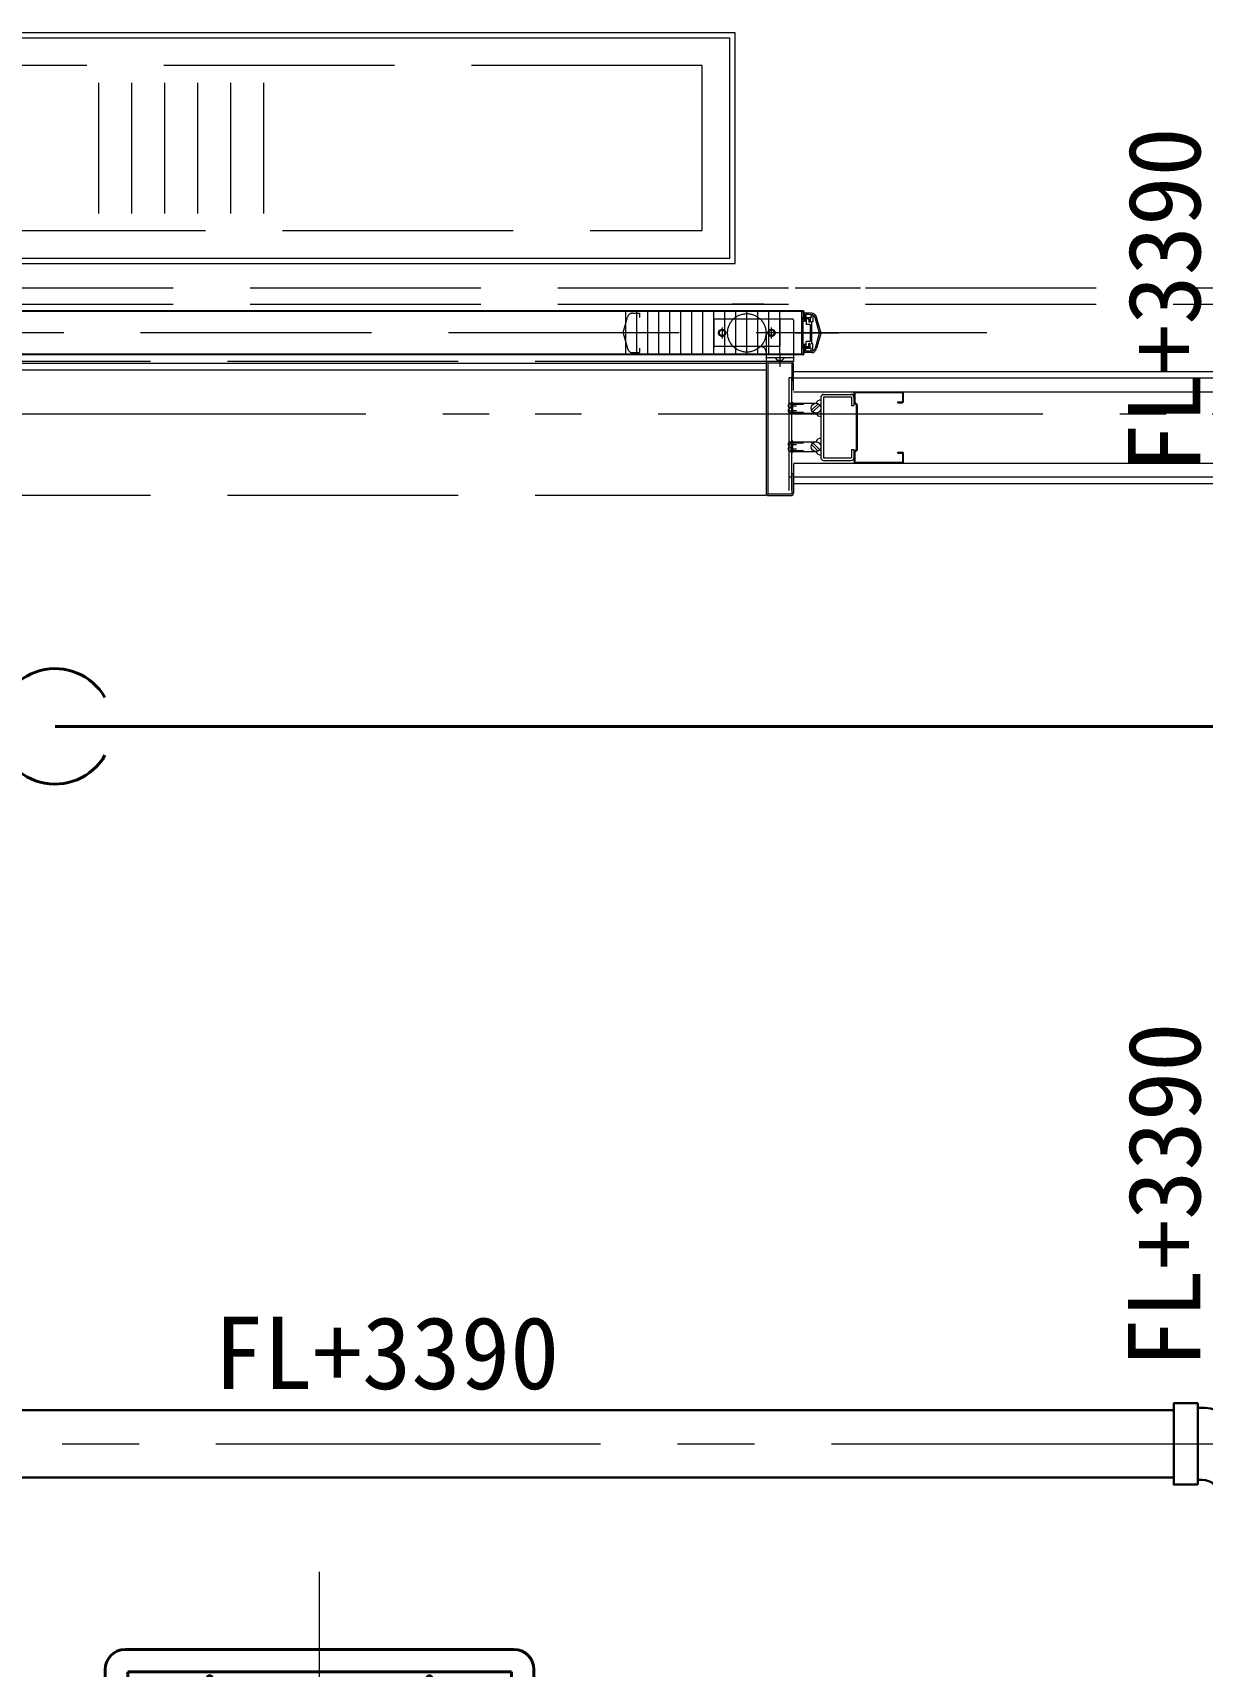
# Model space of a CAD drawing. Units: millimetres at full size. Extents: x -22551 to 92397, y -19340 to 14894.
# Drawn here: x -11351 to -10286, y 575 to 2061 of the extents above; entities that cross this region are included whole.
import ezdxf
from ezdxf.enums import TextEntityAlignment as Align

# ---------------------------------------------------------------- set-up
doc = ezdxf.new("R2010")
doc.units = ezdxf.units.MM
doc.header["$LTSCALE"] = 70
for name, pattern in [('CHAIN1', [8, 5, -1, 1, -1]), ('CHAIN2', [12, 9, -1, 1, -1]), ('DASHED3', [4, 3, -1]), ('DOUBLE_CHAIN1', [8.8, 5, -1, 0.6, -0.6, 0.6, -1])]:
    doc.linetypes.add(name, pattern=pattern)
for name, color, linetype, lineweight in [('1-5_配管－ドレン５：耐火二層管', 2, 'Continuous', 30), ('1-6_配管－冷媒：冷媒配管用銅管', 5, 'Continuous', 40), ('2-0_通芯', 7, 'Continuous', 15), ('9-0_無題1', 5, 'Continuous', 40)]:
    doc.layers.add(name, color=color, linetype=linetype, lineweight=lineweight)
doc.styles.add('ＭＳ ゴシック', font='')
doc.styles.get('ＭＳ ゴシック').set_extended_font_data('MS Gothic')

# ---------------------------------------------------------------- blocks, each defined once
blk = doc.blocks.new('グループ部品-41')
at = {"layer": '9-0_無題1', "color": 7, "linetype": 'CHAIN2', "lineweight": 15}
for p, q in [((-11089.64, 88.84), (-11089.64, 661.13)), ((-11325.06, 395.55), (-10817.69, 395.55)), ((-11175.64, 75.55), (-11175.64, 269.45))]:
    blk.add_line(p, q, dxfattribs=at)
at = {"layer": '9-0_無題1'}
for p, q in [((-11266.36, 590.55), (-10912.92, 590.55)), ((-11266.36, 590.55), (-11089.64, 590.55)), ((-11089.64, 590.55), (-10912.92, 590.55)), ((-11284.64, 218.83), (-11284.64, 572.27)), ((-11284.64, 218.83), (-11284.64, 572.27)), ((-11264.14, 570.05), (-10915.14, 570.05)), ((-11264.14, 525.55), (-11264.14, 570.05)), ((-10915.14, 525.55), (-10915.14, 570.05)), ((-10894.64, 395.55), (-10894.64, 572.27)), ((-11192.14, 559.05), (-11192.14, 564.05)), ((-11187.14, 559.05), (-11187.14, 564.05)), ((-10992.14, 559.05), (-10992.14, 564.05)), ((-10987.14, 559.05), (-10987.14, 564.05)), ((-10936.14, 549.05), (-11243.14, 549.05)), ((-11243.14, 549.05), (-11243.14, 242.05)), ((-10936.14, 549.05), (-10936.14, 242.05)), ((-11275.39, 525.55), (-11275.39, 465.55)), ((-11244.89, 525.55), (-11275.39, 525.55)), ((-11244.89, 525.55), (-11244.89, 465.55)), ((-11244.89, 525.55), (-11243.14, 525.55)), ((-10934.39, 525.55), (-10936.14, 525.55)), ((-10934.39, 525.55), (-10903.89, 525.55)), ((-10903.89, 525.55), (-10903.89, 465.55)), ((-11267.64, 499.05), (-11267.64, 492.05)), ((-11252.64, 499.05), (-11252.64, 492.05)), ((-10926.64, 499.05), (-10926.64, 492.05)), ((-10911.64, 499.05), (-10911.64, 492.05)), ((-11244.89, 465.55), (-11275.39, 465.55)), ((-11264.14, 325.55), (-11264.14, 465.55)), ((-11244.89, 465.55), (-11243.14, 465.55)), ((-10934.39, 465.55), (-10936.14, 465.55)), ((-10915.14, 325.55), (-10915.14, 465.55)), ((-11275.39, 265.55), (-11275.39, 325.55)), ((-11244.89, 325.55), (-11275.39, 325.55)), ((-11244.89, 265.55), (-11244.89, 325.55)), ((-11244.89, 325.55), (-11243.14, 325.55)), ((-10934.39, 325.55), (-10936.14, 325.55)), ((-10934.39, 265.55), (-10934.39, 325.55)), ((-10934.39, 325.55), (-10903.89, 325.55)), ((-10903.89, 265.55), (-10903.89, 325.55)), ((-11267.64, 292.05), (-11267.64, 299.05)), ((-11252.64, 292.05), (-11252.64, 299.05)), ((-10926.64, 292.05), (-10926.64, 299.05)), ((-10911.64, 292.05), (-10911.64, 299.05)), ((-11244.89, 265.55), (-11275.39, 265.55)), ((-11264.14, 242.05), (-11264.14, 265.55)), ((-11244.89, 265.55), (-11243.14, 265.55)), ((-10934.39, 265.55), (-10936.14, 265.55)), ((-10934.39, 265.55), (-10903.89, 265.55)), ((-10915.14, 221.05), (-10915.14, 265.55)), ((-11268.64, 242.05), (-10936.14, 242.05)), ((-11268.64, 242.05), (-11268.64, 239.05)), ((-11268.64, 239.05), (-11073.64, 239.05)), ((-11264.14, 221.05), (-11264.14, 239.05)), ((-11255.64, 157.05), (-11255.64, 239.05)), ((-11095.64, 157.05), (-11095.64, 239.05)), ((-11073.64, 239.05), (-11073.64, 242.05)), ((-10992.14, 232.05), (-10992.14, 227.05)), ((-10987.14, 232.05), (-10987.14, 227.05)), ((-11264.14, 221.05), (-11255.64, 221.05)), ((-11095.64, 221.05), (-10915.14, 221.05)), ((-11266.36, 200.55), (-11255.14, 200.55)), ((-11255.64, 200.55), (-11266.36, 200.55)), ((-10912.92, 200.55), (-11095.64, 200.55)), ((-10912.92, 200.55), (-11095.64, 200.55)), ((-11255.64, 157.05), (-11095.64, 157.05)), ((-11251.64, 127.05), (-11251.64, 157.05)), ((-11099.64, 127.05), (-11099.64, 157.05)), ((-11251.64, 127.05), (-11099.64, 127.05)), ((-11247.64, 100.05), (-11247.64, 127.05)), ((-11103.64, 100.05), (-11103.64, 127.05)), ((-11247.64, 100.05), (-11103.64, 100.05))]:
    blk.add_line(p, q, dxfattribs=at)
at = {"layer": '9-0_無題1', "linetype": 'DASHED3'}
blk.add_line((-11095.64, 200.55), (-11255.64, 200.55), dxfattribs=at)
at = {"layer": '9-0_無題1'}
for points in [[(-10894.64, 572.27), (-10894.64, 218.83), (-10894.64, 395.55)], [(-10934.39, 525.55), (-10934.39, 465.55), (-10903.89, 465.55)]]:
    blk.add_lwpolyline(points, dxfattribs=at)
for centre, radius in [((-11189.64, 561.55), 2.5), ((-11189.64, 561.55), 2.5), ((-10989.64, 561.55), 2.5), ((-10989.64, 561.55), 2.5), ((-11260.14, 495.55), 7.5), ((-10919.14, 495.55), 7.5), ((-10923.64, 495.55), 2.5), ((-11260.14, 295.55), 7.5), ((-10919.14, 295.55), 7.5), ((-10923.64, 295.55), 2.5), ((-10923.64, 295.55), 2.5), ((-10959.64, 277.55), 9.5), ((-11189.64, 229.55), 2.5), ((-11189.64, 229.55), 2.5), ((-10989.64, 229.55), 2.5), ((-10989.64, 229.55), 2.5)]:
    blk.add_circle(centre, radius, dxfattribs=at)
for centre, radius, start, end in [((-11266.36, 572.27), 18.28, 90, 180), ((-11266.36, 572.27), 18.28, 90, 180), ((-10912.92, 572.27), 18.28, 0, 90), ((-10912.92, 572.27), 18.28, 0, 90), ((-11189.64, 564.05), 2.5, 0, 180), ((-10989.64, 564.05), 2.5, 0, 180), ((-11189.64, 559.05), 2.5, 180, 0), ((-10989.64, 559.05), 2.5, 180, 0), ((-11260.14, 499.05), 7.5, 0, 180), ((-10919.14, 499.05), 7.5, 0, 180), ((-11260.14, 492.05), 7.5, 180, 0), ((-10919.14, 492.05), 7.5, 180, 0), ((-11260.14, 299.05), 7.5, 0, 180), ((-10919.14, 299.05), 7.5, 0, 180), ((-11260.14, 292.05), 7.5, 180, 0), ((-10919.14, 292.05), 7.5, 180, 0), ((-10989.64, 232.05), 2.5, 0, 180), ((-10989.64, 227.05), 2.5, 180, 0), ((-11266.36, 218.83), 18.28, 180, 270), ((-11266.36, 218.83), 18.28, 180, 270), ((-10912.92, 218.83), 18.28, 270, 0), ((-10912.92, 218.83), 18.28, 270, 0)]:
    blk.add_arc(centre, radius, start, end, dxfattribs=at)
blk = doc.blocks.new('グループ部品-125')
at = {"layer": '2-0_通芯'}
for p, q in [((-10711.39, 2060.8), (-11713.39, 2060.8)), ((-10716.39, 2055.8), (-11708.39, 2055.8)), ((-10716.39, 1855.8), (-10716.39, 2055.8)), ((-10711.39, 1850.8), (-10711.39, 2060.8)), ((-11290.46, 1896.36), (-11290.46, 2015.24)), ((-11260.46, 1896.36), (-11260.46, 2015.24)), ((-11230.46, 1896.36), (-11230.46, 2015.24)), ((-11200.46, 1896.36), (-11200.46, 2015.24)), ((-11170.46, 1896.36), (-11170.46, 2015.24)), ((-11140.46, 1896.36), (-11140.46, 2015.24)), ((-11713.39, 1850.8), (-10711.39, 1850.8)), ((-11708.39, 1855.8), (-10716.39, 1855.8)), ((-10656.79, 1828.8), (-10597.39, 1828.8)), ((-10684.99, 1813.8), (-10714.39, 1813.8)), ((-10649.39, 1807.2), (-11707.39, 1807.2)), ((-10649.69, 1807.8), (-11707.09, 1807.8)), ((-10810.89, 1768.4), (-10810.89, 1807.2)), ((-10800.89, 1768.4), (-10800.89, 1807.2)), ((-10790.89, 1768.4), (-10790.89, 1807.2)), ((-10780.89, 1768.4), (-10780.89, 1807.2)), ((-10770.89, 1768.4), (-10770.89, 1807.2)), ((-10760.89, 1768.4), (-10760.89, 1807.2)), ((-10750.89, 1768.4), (-10750.89, 1807.2)), ((-10740.89, 1768.4), (-10740.89, 1807.2)), ((-10730.89, 1768.4), (-10730.89, 1807.2)), ((-10720.89, 1768.4), (-10720.89, 1807.2)), ((-10710.89, 1768.4), (-10710.89, 1807.2)), ((-10700.89, 1768.4), (-10700.89, 1807.2)), ((-10690.89, 1768.4), (-10690.89, 1807.2)), ((-10680.89, 1768.4), (-10680.89, 1807.2)), ((-10670.89, 1768.4), (-10670.89, 1807.2)), ((-10650.89, 1768.4), (-10650.89, 1807.2)), ((-10649.89, 1807.05), (-10650.39, 1807.05)), ((-10649.89, 1802.05), (-10649.89, 1799.3)), ((-10649.39, 1802.05), (-10649.89, 1802.05)), ((-10648.39, 1799.3), (-10649.89, 1799.3)), ((-10647.99, 1798.3), (-10649.89, 1798.3)), ((-10649.89, 1798.3), (-10649.89, 1777.3)), ((-10648.79, 1800.3), (-10648.79, 1806.9)), ((-10648.39, 1805.8), (-10648.39, 1801.8)), ((-10642.17, 1805.8), (-10648.39, 1805.8)), ((-10647.19, 1801.8), (-10648.39, 1801.8)), ((-10648.03, 1800.96), (-10648.39, 1799.3)), ((-10647.04, 1800.8), (-10647.5, 1798.69)), ((-10647.19, 1804.6), (-10647.19, 1801.8)), ((-10644.39, 1804.6), (-10647.19, 1804.6)), ((-10647.04, 1801.8), (-10643.89, 1801.8)), ((-10646.89, 1800.05), (-10646.89, 1795.55)), ((-10645.09, 1800.55), (-10646.39, 1800.55)), ((-10644.59, 1800.05), (-10644.59, 1797.55)), ((-10643.39, 1801.8), (-10643.39, 1797.55)), ((-10642.39, 1801.8), (-10643.39, 1801.8)), ((-10642.39, 1804.3), (-10642.39, 1801.8)), ((-10640.89, 1797.8), (-10641.89, 1797.8)), ((-10641.89, 1797.8), (-10641.89, 1777.8)), ((-10640.89, 1804.3), (-10640.89, 1797.8)), ((-10635.02, 1788.34), (-10638.81, 1801.75)), ((-10633.46, 1788.34), (-10637.36, 1802.16)), ((-10683.39, 1786.2), (-10683.39, 1725.63)), ((-10656.79, 1787.8), (-10617.39, 1787.8)), ((-10643.39, 1795.55), (-10646.89, 1795.55)), ((-10643.39, 1797.55), (-10644.59, 1797.55)), ((-10643.39, 1795.55), (-10643.39, 1780.05)), ((-10635.02, 1787.26), (-10638.81, 1773.85)), ((-10633.46, 1787.26), (-10637.36, 1773.44)), ((-10649.39, 1768.4), (-11707.39, 1768.4)), ((-10683.39, 1770.3), (-10683.39, 1767.8)), ((-10649.89, 1768.55), (-10650.39, 1768.55)), ((-10647.99, 1777.3), (-10649.89, 1777.3)), ((-10648.39, 1776.3), (-10649.89, 1776.3)), ((-10648.79, 1775.3), (-10649.39, 1775.3)), ((-10649.39, 1768.4), (-10649.39, 1775.3)), ((-10648.79, 1768.7), (-10648.79, 1775.3)), ((-10648.03, 1774.64), (-10648.39, 1776.3)), ((-10648.39, 1769.8), (-10648.39, 1773.8)), ((-10647.19, 1773.8), (-10648.39, 1773.8)), ((-10642.17, 1769.8), (-10648.39, 1769.8)), ((-10647.04, 1774.8), (-10647.5, 1776.91)), ((-10647.19, 1771), (-10647.19, 1773.8)), ((-10644.39, 1771), (-10647.19, 1771)), ((-10647.04, 1773.8), (-10643.89, 1773.8)), ((-10643.39, 1780.05), (-10646.89, 1780.05)), ((-10646.89, 1775.55), (-10646.89, 1780.05)), ((-10645.09, 1775.05), (-10646.39, 1775.05)), ((-10643.39, 1778.05), (-10644.59, 1778.05)), ((-10644.59, 1775.55), (-10644.59, 1778.05)), ((-10643.39, 1773.8), (-10643.39, 1778.05)), ((-10642.39, 1773.8), (-10643.39, 1773.8)), ((-10642.39, 1771.3), (-10642.39, 1773.8)), ((-10640.89, 1777.8), (-10641.89, 1777.8)), ((-10640.89, 1771.3), (-10640.89, 1777.8)), ((-10683.39, 1759.8), (-11713.39, 1759.8)), ((-10683.39, 1753.8), (-11713.39, 1753.8)), ((-10649.69, 1767.8), (-11707.09, 1767.8)), ((-10684.99, 1767.8), (-10714.39, 1767.8)), ((-10658.39, 1765), (-10683.39, 1765)), ((-10658.39, 1761.8), (-10683.39, 1761.8)), ((-10683.39, 1759.4), (-10683.39, 1642.2)), ((-10659.99, 1760.2), (-10681.79, 1760.2)), ((-10681.79, 1760.2), (-10681.79, 1641.4)), ((-10660.79, 1761.8), (-10680.99, 1761.8)), ((-10659.99, 1760.2), (-10659.99, 1743.8)), ((-10658.39, 1767.8), (-10658.39, 1761.8)), ((-10658.39, 1735.3), (-10658.39, 1759.4)), ((-10659.99, 1746.8), (-10662.29, 1746.8)), ((-10658.39, 1743.8), (-10659.99, 1743.8)), ((-10658.39, 1752.8), (-9733.39, 1752.8)), ((-10658.39, 1746.8), (-9733.39, 1746.8)), ((-10661.89, 1723.8), (-10637.89, 1723.8)), ((-10658.39, 1734.3), (-5350.89, 1734.3)), ((-10633.39, 1729.4), (-10633.39, 1674.2)), ((-10631.09, 1729.5), (-10605.69, 1729.5)), ((-10631.09, 1729.5), (-10631.09, 1674.1)), ((-10630.99, 1731.8), (-10605.79, 1731.8)), ((-10605.69, 1729.5), (-10605.69, 1721.8)), ((-10603.39, 1733.1), (-10603.39, 1721.8)), ((-10601.39, 1722.3), (-10603.04, 1723.95)), ((-10602.59, 1733.5), (-10559.19, 1733.5)), ((-10602.59, 1733.5), (-10602.59, 1724.63)), ((-10600.59, 1722.63), (-10602.59, 1724.63)), ((-10602.19, 1734.3), (-10559.59, 1734.3)), ((-10563.39, 1725.1), (-10559.19, 1725.1)), ((-10563.39, 1724.3), (-10563.39, 1725.1)), ((-10563.39, 1724.3), (-10559.59, 1724.3)), ((-10559.19, 1733.5), (-10559.19, 1725.1)), ((-10558.39, 1725.5), (-10558.39, 1733.1)), ((-10663.38, 1717.3), (-10655.63, 1717.3)), ((-10663.04, 1715.8), (-10649.19, 1715.8)), ((-10661.89, 1714.8), (-10637.89, 1714.8)), ((-10660.73, 1722.8), (-10649.19, 1722.8)), ((-10660.4, 1721.3), (-10655.63, 1721.3)), ((-10636.02, 1723.39), (-10641.98, 1717.43)), ((-10634.42, 1722.17), (-10640.76, 1715.83)), ((-10605.69, 1721.8), (-10603.39, 1721.8)), ((-10601.39, 1722.3), (-10601.39, 1681.3)), ((-10600.59, 1722.63), (-10600.59, 1680.97)), ((-10663.38, 1686.3), (-10655.63, 1686.3)), ((-10663.04, 1687.8), (-10649.19, 1687.8)), ((-10661.89, 1688.8), (-10637.89, 1688.8)), ((-10661.89, 1679.8), (-10637.89, 1679.8)), ((-10660.73, 1680.8), (-10649.19, 1680.8)), ((-10660.4, 1682.3), (-10655.63, 1682.3)), ((-10636.02, 1680.2), (-10641.98, 1686.16)), ((-10634.42, 1681.43), (-10640.76, 1687.77)), ((-10605.69, 1681.8), (-10603.39, 1681.8)), ((-10605.69, 1681.8), (-10605.69, 1674.1)), ((-10603.39, 1681.8), (-10603.39, 1670.5)), ((-10603.04, 1679.65), (-10601.39, 1681.3)), ((-10602.59, 1678.97), (-10600.59, 1680.97)), ((-10602.59, 1678.97), (-10602.59, 1670.1)), ((-10563.39, 1679.3), (-10559.59, 1679.3)), ((-10563.39, 1678.5), (-10563.39, 1679.3)), ((-10658.39, 1669.3), (-5350.89, 1669.3)), ((-10658.39, 1668.3), (-10658.39, 1642.2)), ((-10631.09, 1674.1), (-10605.69, 1674.1)), ((-10630.99, 1671.8), (-10605.79, 1671.8)), ((-10602.59, 1670.1), (-10559.19, 1670.1)), ((-10602.19, 1669.3), (-10559.59, 1669.3)), ((-10563.39, 1678.5), (-10559.19, 1678.5)), ((-10559.19, 1678.5), (-10559.19, 1670.1)), ((-10558.39, 1670.5), (-10558.39, 1678.1)), ((-10662.29, 1656.8), (-10659.99, 1656.8)), ((-10659.99, 1659.8), (-10658.39, 1659.8)), ((-10659.99, 1659.8), (-10659.99, 1641.4)), ((-10658.39, 1656.8), (-5171.89, 1656.8)), ((-10658.39, 1650.8), (-5171.89, 1650.8)), ((-10681.79, 1641.4), (-10659.99, 1641.4)), ((-10680.99, 1639.8), (-10660.79, 1639.8))]:
    blk.add_line(p, q, dxfattribs=at)
at = {"layer": '2-0_通芯', "linetype": 'DASHED3'}
for p, q in [((-10741.39, 2030.8), (-11683.39, 2030.8)), ((-10741.39, 1880.8), (-10741.39, 2030.8)), ((-11683.39, 1880.8), (-10741.39, 1880.8)), ((-11712.89, 1828.8), (-9733.39, 1828.8)), ((-11712.89, 1813.8), (-9733.39, 1813.8)), ((-10813.39, 1788.08), (-10809.42, 1802.16)), ((-10804.6, 1805.8), (-10798.39, 1805.8)), ((-10798.39, 1805.8), (-10798.39, 1801.8)), ((-10659.39, 1800.3), (-10730.89, 1800.3)), ((-10730.89, 1800.3), (-10730.89, 1775.3)), ((-10684.99, 1807.8), (-10714.39, 1807.8)), ((-10670.89, 1800.3), (-10670.89, 1775.3)), ((-10658.39, 1799.3), (-10658.39, 1767.8)), ((-10482.45, 1787.8), (-11738.39, 1787.8)), ((-10813.39, 1787.52), (-10813.39, 1788.08)), ((-10813.39, 1787.52), (-10809.42, 1773.44)), ((-10723.39, 1792.8), (-10723.39, 1782.8)), ((-10678.39, 1782.8), (-10678.39, 1792.8)), ((-10804.6, 1769.8), (-10798.39, 1769.8)), ((-10798.39, 1773.8), (-10798.39, 1769.8)), ((-10670.89, 1775.3), (-10730.89, 1775.3)), ((-10670.89, 1769.3), (-10670.89, 1756.8)), ((-10683.39, 1761.8), (-11715.79, 1761.8)), ((-10675.14, 1765), (-10673.14, 1763)), ((-10673.14, 1761.8), (-10673.14, 1763)), ((-10673.14, 1763), (-10668.64, 1763)), ((-10666.64, 1765), (-10668.64, 1763)), ((-10668.64, 1761.8), (-10668.64, 1763)), ((-10662.29, 1644.3), (-10662.29, 1746.8)), ((-10659.99, 1644.3), (-10659.99, 1746.8)), ((-10683.39, 1639.8), (-11715.79, 1639.8))]:
    blk.add_line(p, q, dxfattribs=at)
at = {"layer": '2-0_通芯', "linetype": 'DOUBLE_CHAIN1'}
blk.add_line((-12629.45, 1714.3), (-3366.11, 1714.3), dxfattribs=at)
at = {"layer": '2-0_通芯'}
for points in [[(-10648.79, 1800.3), (-10649.39, 1800.3), (-10649.39, 1807.2)], [(-10644.39, 1799.3), (-10644.39, 1800.8), (-10647.04, 1800.8)], [(-10640.89, 1804.3), (-10643.39, 1804.3), (-10644.39, 1804.6)], [(-10650.89, 1787.5), (-10650.59, 1787.8), (-10650.89, 1788.1)], [(-10649.39, 1773.55), (-10649.89, 1773.55), (-10649.89, 1776.3)], [(-10644.39, 1776.3), (-10644.39, 1774.8), (-10647.04, 1774.8)], [(-10640.89, 1771.3), (-10643.39, 1771.3), (-10644.39, 1771)]]:
    blk.add_lwpolyline(points, dxfattribs=at)
at = {"layer": '2-0_通芯', "linetype": 'DASHED3'}
for centre, radius in [((-10700.89, 1787.8), 17.5), ((-10723.39, 1787.8), 3.25), ((-10723.39, 1787.8), 3), ((-10723.39, 1787.8), 2.5), ((-10678.39, 1787.8), 3.25), ((-10678.39, 1787.8), 3), ((-10678.39, 1787.8), 2.5)]:
    blk.add_circle(centre, radius, dxfattribs=at)
at = {"layer": '2-0_通芯'}
for centre in [(-10637.89, 1719.3), (-10637.89, 1684.3)]:
    blk.add_circle(centre, 4.5, dxfattribs=at)
at = {"layer": '2-0_通芯', "linetype": 'DASHED3'}
for centre, radius, start, end in [((-10804.6, 1800.8), 5, 90, 164.24546), ((-10729.89, 1799.3), 1, 90, 180), ((-10659.39, 1799.3), 1, 0, 90), ((-10804.6, 1774.8), 5, 195.75454, 270), ((-10729.89, 1776.3), 1, 180, 270), ((-10688.39, 1770.3), 5, 0, 90)]:
    blk.add_arc(centre, radius, start, end, dxfattribs=at)
at = {"layer": '2-0_通芯'}
for centre, radius, start, end in [((-10650.39, 1806.55), 0.5, 89.99996, 180.00004), ((-10649.89, 1806.55), 0.5, 359.99996, 90.00004), ((-10649.69, 1806.9), 0.9, 0, 90), ((-10647.04, 1800.8), 1, 90, 170.78101), ((-10647.99, 1798.8), 0.5, 270, 347.66927), ((-10646.39, 1800.05), 0.5, 90, 180), ((-10645.09, 1800.05), 0.5, 0, 90), ((-10643.89, 1799.3), 0.5, 180, 270), ((-10643.89, 1801.3), 0.5, 0, 90), ((-10643.89, 1799.3), 0.5, 270, 0), ((-10642.17, 1800.8), 5, 15.75454, 90), ((-10642.17, 1800.8), 3.5, 15.75454, 68.46771), ((-10636.95, 1787.8), 2, 344.24546, 15.75454), ((-10635.39, 1787.8), 2, 344.24546, 15.75454), ((-10650.39, 1769.05), 0.5, 179.99996, 270.00004), ((-10649.89, 1769.05), 0.5, 269.99996, 0.00004), ((-10649.69, 1768.7), 0.9, 270, 0), ((-10647.04, 1774.8), 1, 189.21899, 270), ((-10647.99, 1776.8), 0.5, 12.33073, 90), ((-10646.39, 1775.55), 0.5, 180, 270), ((-10645.09, 1775.55), 0.5, 270, 0), ((-10643.89, 1776.3), 0.5, 90, 180), ((-10643.89, 1776.3), 0.5, 0, 90), ((-10643.89, 1774.3), 0.5, 270, 0), ((-10642.17, 1774.8), 5, 270, 344.24546), ((-10642.17, 1774.8), 3.5, 291.53229, 344.24546), ((-10680.99, 1759.4), 2.4, 90, 180), ((-10660.79, 1759.4), 2.4, 0, 90), ((-10660.95, 1721.55), 2.44, 112.61986, 247.38014), ((-10662.83, 1721.55), 2.44, 292.61986, 67.38014), ((-10659.99, 1723.8), 1, 295.84193, 90), ((-10633.96, 1722.76), 4.02, 81.82006, 165.0162), ((-10630.99, 1729.4), 2.4, 90, 180), ((-10605.79, 1729.4), 2.4, 0, 90), ((-10602.19, 1733.1), 1.2, 90, 180), ((-10602.19, 1724.8), 1.2, 180, 225), ((-10559.59, 1733.1), 1.2, 0, 90), ((-10559.59, 1725.5), 1.2, 270, 0), ((-10660.95, 1717.05), 2.44, 112.61986, 247.38014), ((-10659.99, 1722), 1, 295.84193, 90), ((-10659.99, 1720.2), 1, 295.84193, 90), ((-10659.99, 1718.4), 1, 295.84193, 90), ((-10659.99, 1716.6), 1, 295.84193, 90), ((-10659.99, 1714.8), 1, 270, 90), ((-10633.96, 1715.84), 4.02, 194.9838, 278.17994), ((-10660.95, 1686.55), 2.44, 112.61986, 247.38014), ((-10660.95, 1682.05), 2.44, 112.61986, 247.38014), ((-10662.83, 1682.05), 2.44, 292.61986, 67.38014), ((-10659.99, 1688.8), 1, 270, 90), ((-10659.99, 1687), 1, 270, 64.15807), ((-10659.99, 1685.2), 1, 270, 64.15807), ((-10659.99, 1683.4), 1, 270, 64.15807), ((-10659.99, 1681.6), 1, 270, 64.15807), ((-10659.99, 1679.8), 1, 270, 64.15807), ((-10633.96, 1687.76), 4.02, 81.82006, 165.0162), ((-10633.96, 1680.84), 4.02, 194.9838, 278.17994), ((-10602.19, 1678.8), 1.2, 135, 180), ((-10559.59, 1678.1), 1.2, 0, 90), ((-10630.99, 1674.2), 2.4, 180, 270), ((-10605.79, 1674.2), 2.4, 270, 0), ((-10602.19, 1670.5), 1.2, 180, 270), ((-10559.59, 1670.5), 1.2, 270, 0), ((-10680.99, 1642.2), 2.4, 180, 270), ((-10660.79, 1642.2), 2.4, 270, 0)]:
    blk.add_arc(centre, radius, start, end, dxfattribs=at)

msp = doc.modelspace()

# ---------------------------------------------------------------- linework, layer by layer
at = {"layer": '1-5_配管－ドレン５：耐火二層管'}
for p, q in [((-10312.39, 807.91), (-11743.93, 807.91)), ((-10290.39, 814.41), (-10290.39, 740.41)), ((-10286.42, 810.2), (-10290.39, 810.2)), ((-11743.93, 746.91), (-10312.39, 746.91)), ((-10286.53, 744.8), (-10290.39, 744.8))]:
    msp.add_line(p, q, dxfattribs=at)
at = {"layer": '1-5_配管－ドレン５：耐火二層管', "color": 7, "linetype": 'CHAIN1', "lineweight": 15}
for p, q in [((-11743.93, 777.41), (-10312.39, 777.41)), ((-10312.39, 777.41), (-10238.39, 777.41))]:
    msp.add_line(p, q, dxfattribs=at)
at = {"layer": '1-5_配管－ドレン５：耐火二層管'}
msp.add_lwpolyline([(-10290.39, 814.41), (-10312.39, 814.41), (-10312.39, 740.41), (-10290.39, 740.41)], dxfattribs=at)
for centre, radius, start in [((-10286.42, 771.6), 38.6, 60), ((-10286.53, 729.36), 15.44, 0)]:
    msp.add_arc(centre, radius, start, 90, dxfattribs=at)
at = {"layer": '1-6_配管－冷媒：冷媒配管用銅管'}
for p, q in [((-11225.35, 1429.92), (-11330.35, 1429.92)), ((-7689.93, 1429.92), (-11225.35, 1429.92))]:
    msp.add_line(p, q, dxfattribs=at)
msp.add_arc((-11330.35, 1429.92), 52.5, 30, 330, dxfattribs=at)

# ---------------------------------------------------------------- block references
at = {"layer": '2-0_通芯'}
msp.add_blockref('グループ部品-125', (0, 0), dxfattribs=at)
at = {"layer": '9-0_無題1'}
msp.add_blockref('グループ部品-41', (0, 0), dxfattribs=at)

# ---------------------------------------------------------------- texts
at = {"layer": '1-5_配管－ドレン５：耐火二層管', "color": 1, "style": 'ＭＳ ゴシック'}
for p in [(-10268.39, 1660.59), (-10268.39, 846.49)]:
    msp.add_text('FL+3390', height=65.98, rotation=90, dxfattribs=at).set_placement(p, align=Align.BOTTOM_LEFT)
msp.add_text('FL+3390', height=65.98, dxfattribs=at).set_placement((-11185.66, 807.41), align=Align.BOTTOM_LEFT)

doc.saveas('drawing.dxf')
